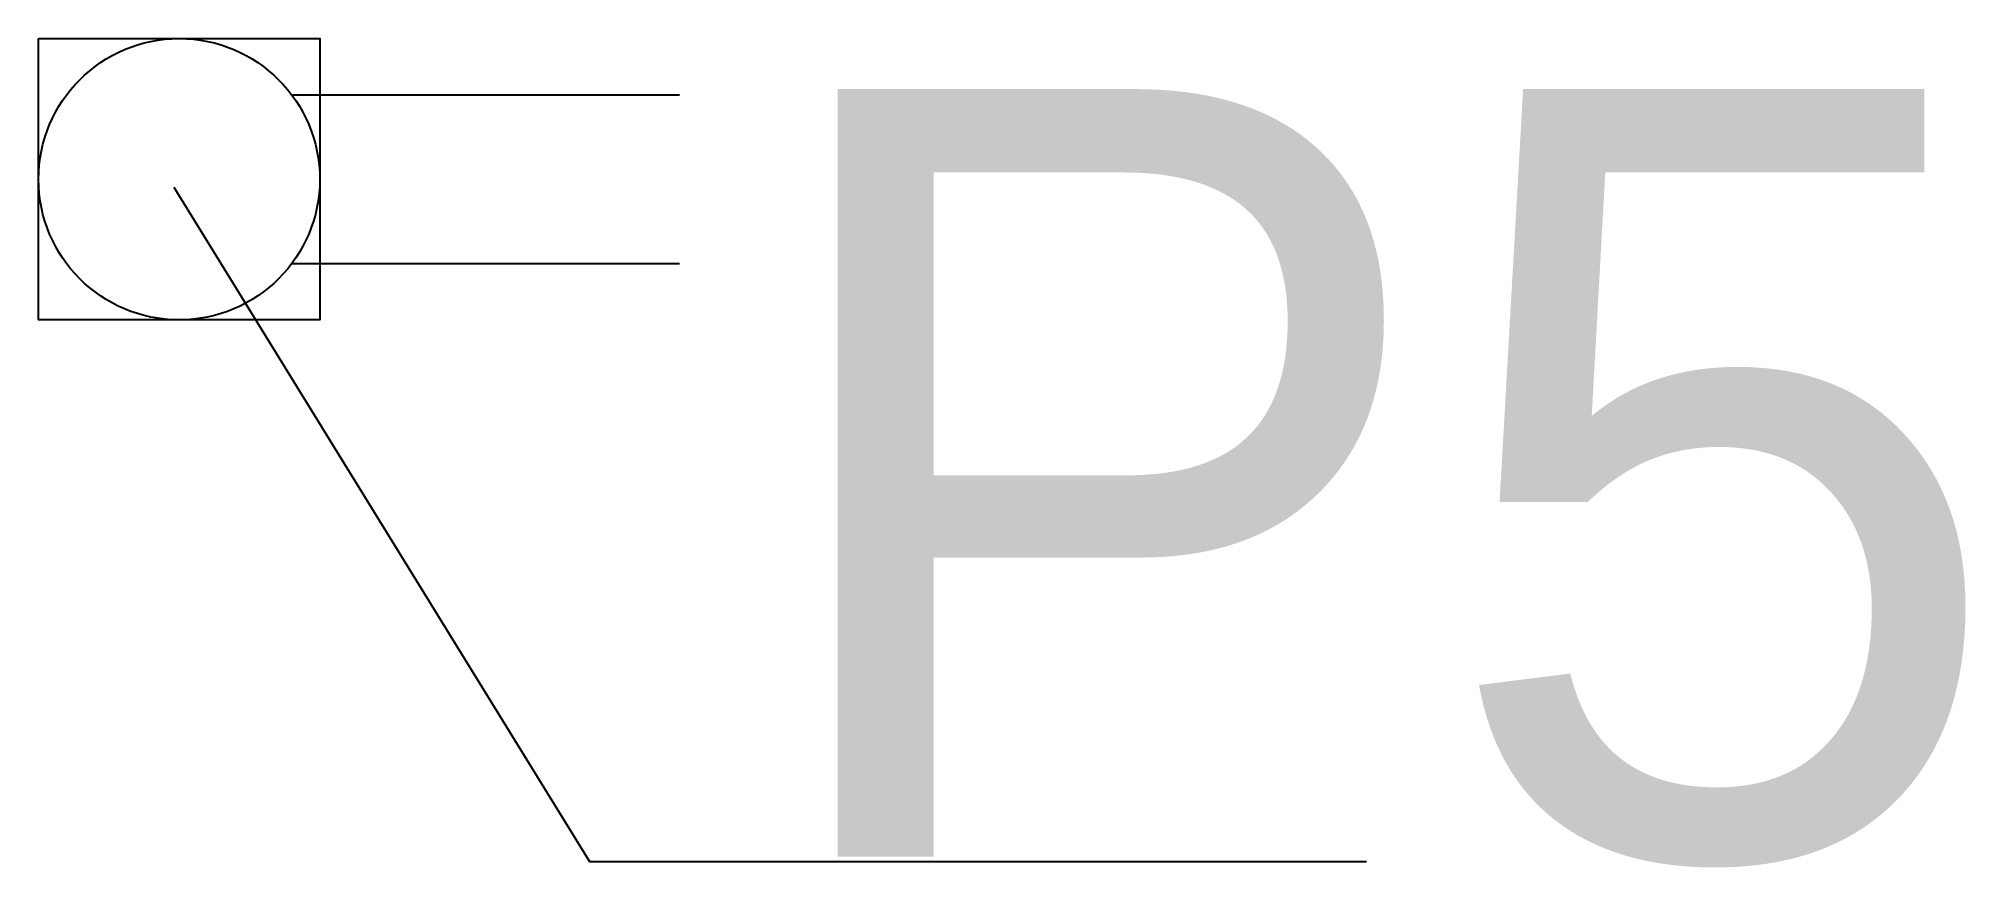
# Model space of a CAD drawing. Header units: metres. Extents: x 6509 to 7262, y 7531 to 7855.
import ezdxf

# ---------------------------------------------------------------- set-up
doc = ezdxf.new("R2010")
doc.units = ezdxf.units.M
doc.layers.add('PUB_TEXT', color=75, linetype='Continuous')

msp = doc.modelspace()

# ---------------------------------------------------------------- linework, layer by layer
for p, q in [((6608, 7833), (6759.66, 7833)), ((6561.93, 7796.92), (6724.39, 7533.34)), ((6608, 7767), (6759.66, 7767)), ((6724.39, 7533.34), (7028.32, 7533.34))]:
    msp.add_line(p, q)
msp.add_lwpolyline([(6509, 7855), (6619, 7855), (6619, 7745), (6509, 7745)], close=True)
msp.add_circle((6564, 7800), 55)

# ---------------------------------------------------------------- texts
at = {"layer": 'PUB_TEXT'}
msp.add_text('P5', height=300, dxfattribs=at).set_placement((6788.63, 7535.23))

doc.saveas('drawing.dxf')
